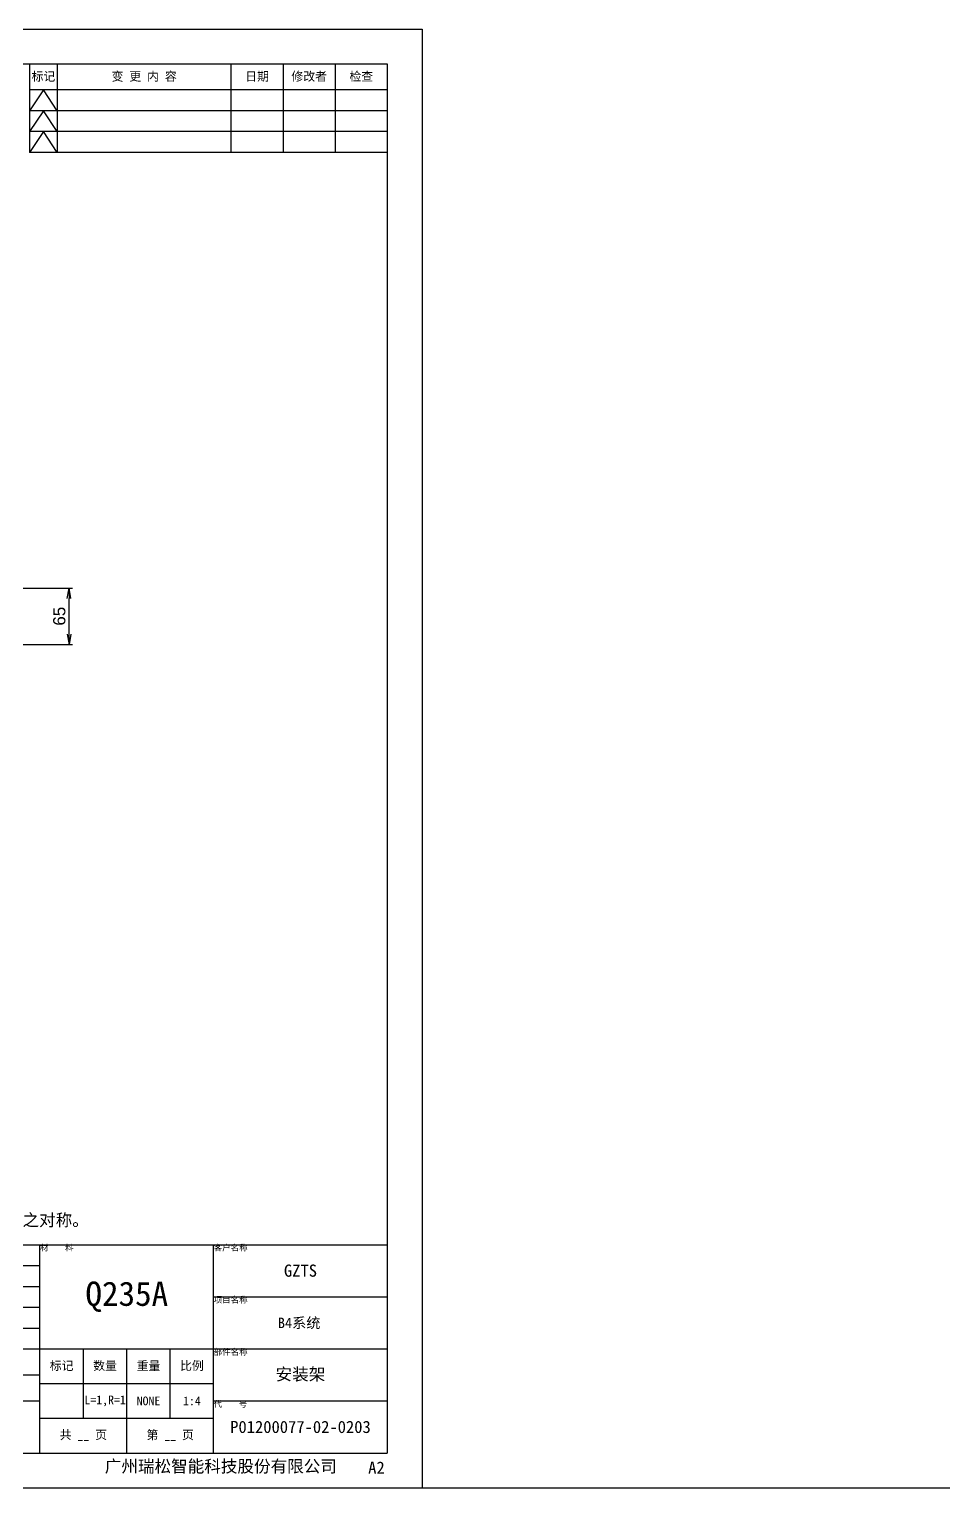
# Model space of a CAD drawing. Header units: millimetres. Extents: x -1727 to 307483, y -92648 to 6637.
# Drawn here: x 7780 to 8833, y 2062 to 3742 of the extents above; entities that cross this region are included whole.
import ezdxf

# ---------------------------------------------------------------- set-up
doc = ezdxf.new("R2010")
doc.units = ezdxf.units.MM
for name, color, linetype in [('AM_VIS', 7, 'Continuous'), ('TITLE_FRAME', 7, 'Continuous'), ('WORD_DIM', 253, 'Continuous')]:
    doc.layers.add(name, color=color, linetype=linetype)
doc.layers.add('SOLID LINE', color=7, linetype='Continuous', lineweight=30)
doc.styles.get("Standard").update_dxf_attribs({"font": 'arial.ttf'})
doc.dimstyles.new('STANDARD1-4', dxfattribs={"dimscale": 4, "dimtxt": 3.5, "dimasz": 3, "dimexe": 1, "dimexo": 0, "dimgap": 1, "dimtad": 3, "dimdsep": 46, "dimtxsty": 'Standard', "dimblk1": 'OPEN', "dimblk2": 'OPEN', "dimsah": 1, "dimcen": 0, "dimclrd": 256, "dimclre": 256, "dimclrt": 3, "dimazin": 2, "dimtfac": 1, "dimtmove": 0, "dimatfit": 3, "dimldrblk": 'OPEN', "dimfxl": 0, "dimtolj": 1, "dimlwd": 25, "dimlwe": 25, "dimarcsym": 0})

# ---------------------------------------------------------------- blocks, each defined once
blk = doc.blocks.new('_OPEN')
at = {"color": 0}
for p, q in [((-1, 0.17), (0, 0)), ((-1, -0.17), (0, 0)), ((0, 0), (-1, 0))]:
    blk.add_line(p, q, dxfattribs=at)
blk = doc.blocks.new('*D78')
at = {"layer": 'DEFPOINTS', "color": 0, "transparency": 16777216}
for p in [(7728.4, 3098.1), (7826, 3098.1), (7728.4, 3033.1)]:
    blk.add_point(p, dxfattribs=at)
at = {"layer": 'WORD_DIM', "lineweight": 25, "transparency": 16777216}
for p, q in [((7728.4, 3098.1), (7830, 3098.1)), ((7826, 3045.1), (7826, 3086.1)), ((7728.4, 3033.1), (7830, 3033.1))]:
    blk.add_line(p, q, dxfattribs=at)
at = {"layer": 'WORD_DIM', "lineweight": 25, "transparency": 16777216, "xscale": 12, "yscale": 12, "zscale": 12}
for p, rotation in [((7826, 3098.1), 90), ((7826, 3033.1), 270)]:
    blk.add_blockref('_OPEN', p, dxfattribs=dict(at, rotation=rotation))
at = {"layer": 'WORD_DIM', "color": 3, "transparency": 16777216, "insert": (7814.8, 3065.6), "char_height": 14, "attachment_point": 5, "rotation": 90}
blk.add_mtext('\\A1;65', dxfattribs=at)

msp = doc.modelspace()

# ---------------------------------------------------------------- linework, layer by layer
msp.add_line((948.78877, 2061.71112), (37575.47155, 2061.71112))
at = {"layer": 'AM_VIS', "linetype": 'Continuous'}
for p, q in [((5956.46305, 3701.75785), (8192.46305, 3701.75785)), ((8192.46305, 3701.75785), (8192.46305, 2101.75785)), ((5956.46305, 2101.75785), (8192.46305, 2101.75785))]:
    msp.add_line(p, q, dxfattribs=at)
at = {"layer": 'TITLE_FRAME', "linetype": 'Continuous'}
for p, q in [((7780.46305, 3701.75785), (7780.46305, 3599.75785)), ((7812.46305, 3701.75785), (7812.46305, 3599.75785)), ((8012.46305, 3599.75785), (8012.46305, 3701.75785)), ((8072.46305, 3701.75785), (8072.46305, 3599.75785)), ((8132.46305, 3701.75785), (8132.46305, 3599.75785)), ((8192.46305, 3671.75785), (7780.46305, 3671.75785)), ((7796.46305, 3671.75785), (7780.46305, 3647.75785)), ((7812.46305, 3647.75785), (7796.46305, 3671.75785)), ((8192.46305, 3647.75785), (7780.46305, 3647.75785)), ((7796.46305, 3647.75785), (7780.46305, 3623.75785)), ((7812.46305, 3623.75785), (7796.46305, 3647.75785)), ((8192.46305, 3623.75785), (7780.46305, 3623.75785)), ((7796.46305, 3623.75785), (7780.46305, 3599.75785)), ((7812.46305, 3599.75785), (7796.46305, 3623.75785)), ((8192.46305, 3599.75785), (7780.46305, 3599.75785)), ((7472.46305, 2341.75785), (8192.46305, 2341.75785)), ((7792.46305, 2101.75785), (7792.46305, 2341.75785)), ((7992.46305, 2101.75785), (7992.46305, 2341.75785)), ((7472.46305, 2317.75785), (7792.46305, 2317.75785)), ((7472.46305, 2293.75785), (7792.46305, 2293.75785)), ((7472.46305, 2269.75785), (7792.46305, 2269.75785)), ((7992.46305, 2281.75785), (8192.46305, 2281.75785)), ((7472.46305, 2245.75785), (7792.46305, 2245.75785)), ((7472.46305, 2221.75785), (8192.46305, 2221.75785)), ((7842.46305, 2141.75785), (7842.46305, 2221.75785)), ((7892.46305, 2101.75785), (7892.46305, 2221.75785)), ((7942.46305, 2141.75785), (7942.46305, 2221.75785)), ((7472.46305, 2191.75785), (7792.46305, 2191.75785)), ((7792.46305, 2181.75785), (7992.46305, 2181.75785)), ((7472.46305, 2161.75785), (7792.46305, 2161.75785)), ((7992.46305, 2161.75785), (8192.46305, 2161.75785)), ((7792.46305, 2141.75785), (7992.46305, 2141.75785))]:
    msp.add_line(p, q, dxfattribs=at)
at = {"layer": 'WORD_DIM', "linetype": 'Continuous'}
for p, q in [((5856.46305, 3741.75785), (8232.46305, 3741.75785)), ((8232.46305, 3741.75785), (8232.46305, 2061.75785)), ((5856.46305, 2061.75785), (8232.46305, 2061.75785))]:
    msp.add_line(p, q, dxfattribs=at)

# ---------------------------------------------------------------- texts
at = {"layer": 'SOLID LINE', "ltscale": 0.5}
for s, insert, char_height, width, attachment_point in [('\\pt60;{\\fSimHei|b0|i0|c134|p2;\\C3;标记}', (7796.46305, 3686.75785), 10, 32, 5), ('\\pt60;{\\fSimHei|b0|i0|c134|p2;\\C3;变 更 内 容}', (7912.46305, 3686.75785), 10, 200, 5), ('\\pt60;{\\fSimHei|b0|i0|c134|p2;\\C3;日期}', (8042.46305, 3686.75785), 10, 60, 5), ('\\pt60;{\\fSimHei|b0|i0|c134|p2;\\C3;修改者}', (8102.46305, 3686.75785), 10, 60, 5), ('\\pt60;{\\fSimHei|b0|i0|c134|p2;\\C3;检查}', (8162.46305, 3686.75785), 10, 60, 5), ('{\\fSimHei|b0|i0|c134|p2;\\C3;技术要求：1、本图为右件，左件与之对称。}', (7476.41919, 2377.13072), 14, 428.0707147, 1), ('{\\fSimHei|b0|i0|c134|p2;\\C3;材    料}', (7792.46305, 2341.75785), 7, 200, 1), ('\\pt42;{\\fSimHei|b0|i0|c134|p2;\\C3;客户名称}', (7992.46305, 2341.75785), 7, 200, 1), ('{\\fSimHei|b0|i0|c134|p2;\\C3;GZTS}', (8092.46305, 2311.75785), 14, 200, 5), ('\\pt168;{\\fSimHei|b0|i0|c134|p2;\\C3;Q235A}', (7892.46305, 2281.75785), 28, 200, 5), ('\\pt42;{\\fSimHei|b0|i0|c134|p2;\\C3;项目名称}', (7992.46305, 2281.75785), 7, 200, 1), ('{\\fSimHei|b0|i0|c134|p2;\\C3; \\PB4系统}', (8090.9753, 2261.04814), 12, 240, 5), ('\\pt42;{\\fSimHei|b0|i0|c134|p2;\\C3;部件名称}', (7992.46305, 2221.75785), 7, 200, 1), ('\\pt60;{\\fSimHei|b0|i0|c134|p2;\\C3;标记}', (7817.46305, 2201.75785), 10, 50, 5), ('\\pt60;{\\fSimHei|b0|i0|c134|p2;\\C3;数量}', (7867.46305, 2201.75785), 10, 50, 5), ('\\pt60;{\\fSimHei|b0|i0|c134|p2;\\C3;重量}', (7917.46305, 2201.75785), 10, 50, 5), ('\\pt60;{\\fSimHei|b0|i0|c134|p2;\\C3;比例}', (7967.46305, 2201.75785), 10, 50, 5), ('{\\fSimHei|b0|i0|c134|p2;\\C3;安装架}', (8092.46305, 2191.75785), 14, 200, 5), ('\\pt60;{\\fSimHei|b0|i0|c134|p2;\\C3;L=1,R=1}', (7867.46305, 2161.75785), 10, 50, 5), ('\\pt60;{\\fSimHei|b0|i0|c134|p2;\\C3;NONE}', (7917.46305, 2161.75785), 10, 50, 5), ('\\pt60;{\\fSimHei|b0|i0|c134|p2;\\C3;1:4}', (7967.46305, 2161.75785), 10, 50, 5), ('\\pt42;{\\fSimHei|b0|i0|c134|p2;\\C3;代    号}', (7992.46305, 2161.75785), 7, 200, 1), ('{\\fSimHei|b0|i0|c134|p2;\\C3;P01200077-02-0203}', (8092.46305, 2131.75785), 14, 200, 5), ('\\pt60;{\\fSimHei|b0|i0|c134|p2;\\C3;共 __ 页}', (7842.46305, 2121.75785), 10, 100, 5), ('\\pt60;{\\fSimHei|b0|i0|c134|p2;\\C3;第 __ 页}', (7942.46305, 2121.75785), 10, 100, 5), ('\\pt84;{\\fSimHei|b0|i0|c134|p2;\\C3;广州瑞松智能科技股份有限公司}', (7867.1087, 2093.53469), 14, 314.2472326, 1), ('\\pt84;{\\fSimHei|b0|i0|c134|p2;\\C3;A2}', (8170.41853, 2091.92611), 14, 314.2472326, 1)]:
    msp.add_mtext(s, dxfattribs=dict(at, insert=insert, char_height=char_height, width=width, attachment_point=attachment_point))

# ---------------------------------------------------------------- dimensions: what is measured, and where the dimension line sits
at = {"layer": 'WORD_DIM'}
dim = msp.add_linear_dim(base=(7825.99156, 3098.12271), p1=(7728.44239, 3033.12271), p2=(7728.44239, 3098.12271), angle=90, dimstyle='STANDARD1-4', dxfattribs=at)
dim.commit()
dim.dimension.update_dxf_attribs({"geometry": '*D78', "text_midpoint": (7814.84354, 3065.62271)})

doc.saveas('drawing.dxf')
